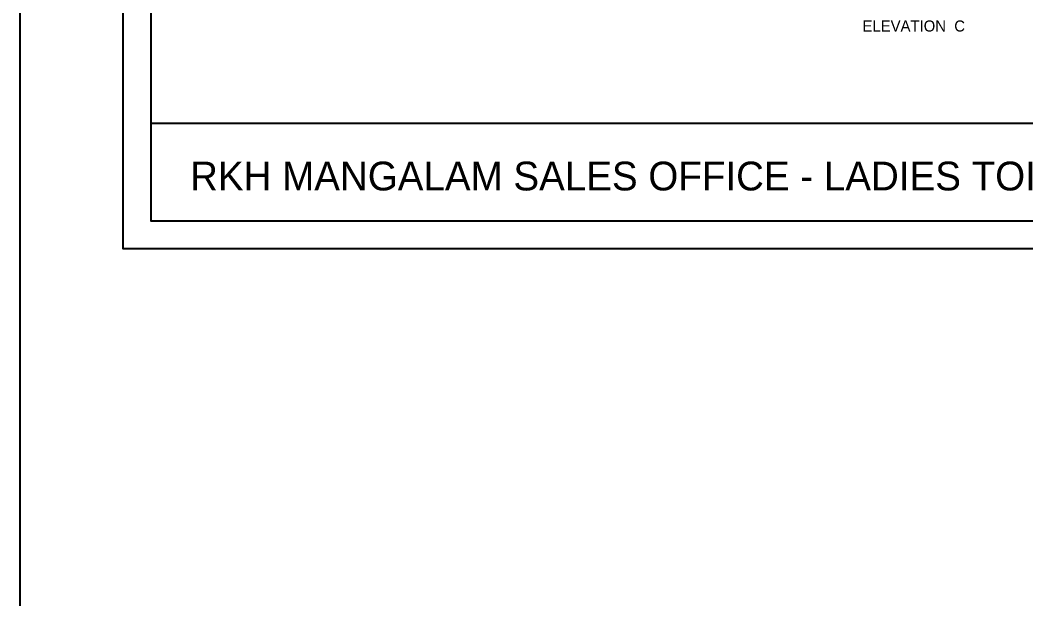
# Model space of a CAD drawing. Header units: metres. Extents: x 494 to 1845, y -666 to 1061.
# Drawn here: x 1396.85 to 1407.7, y 212.5 to 218.74 of the extents above; entities that cross this region are included whole.
import ezdxf

# ---------------------------------------------------------------- set-up
doc = ezdxf.new("R2010")
doc.units = ezdxf.units.M
doc.header["$MEASUREMENT"] = 0
doc.linetypes.add('1', pattern=[0])
doc.layers.add('01 WALL', color=7, linetype='Continuous', lineweight=25)
doc.layers.add('04 TEXT', color=7, linetype='Continuous', lineweight=13)
doc.layers.add('SHEET', color=7, linetype='Continuous')
doc.layers.add('VDA-TEXT', color=250, linetype='1')
doc.styles.add('0.2', font='arial.ttf', dxfattribs={"height": 0.2})
doc.styles.get("Standard").update_dxf_attribs({"font": 'arial.ttf'})

msp = doc.modelspace()

# ---------------------------------------------------------------- linework, layer by layer
at = {"color": 6}
msp.add_lwpolyline([(1396.8506, 270.2853), (1440.7053, 270.2853), (1440.7053, 183.5537), (1396.8506, 183.5537)], close=True, dxfattribs=at)
at = {"layer": '01 WALL'}
msp.add_line((1398.2609, 217.6313), (1414.5818, 217.6313, -1.776), dxfattribs=at)
at = {"layer": 'SHEET'}
for points in [[(1414.8824, 240.2091), (1397.9603, 240.2091), (1397.9603, 216.2764), (1414.8824, 216.2764)], [(1414.5818, 239.9085), (1398.2609, 239.9085), (1398.2609, 216.577), (1414.5818, 216.577)]]:
    msp.add_lwpolyline(points, close=True, dxfattribs=at)

# ---------------------------------------------------------------- texts
at = {"layer": '04 TEXT', "insert": (1398.6846, 217.2156), "char_height": 0.310921, "width": 17.197715, "attachment_point": 1}
msp.add_mtext('{\\fCentury Gothic|b0|i0|c0|p34;RKH MANGALAM SALES OFFICE - LADIES TOILET DETAILS}', dxfattribs=at)
at = {"layer": 'VDA-TEXT', "insert": (1406.493, 218.7398), "char_height": 0.12, "width": 2.207254, "attachment_point": 2, "style": '0.2'}
msp.add_mtext('\\pt2;{\\fCentury Gothic|b0|i0|c0|p34;ELEVATION  C}', dxfattribs=at)

doc.saveas('drawing.dxf')
